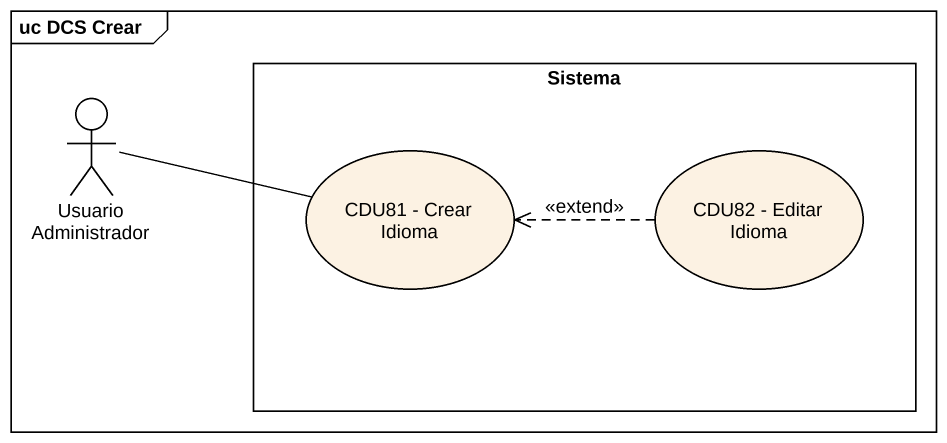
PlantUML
@startuml
mainframe uc DCS Crear
rectangle Sistema {
  usecase "CDU81 - Crear Idioma" as CDU81_Crear_Idioma
  usecase "CDU82 - Editar Idioma" as CDU82_Editar_Idioma
}
actor "Usuario Administrador" as Usuario_Administrador
Usuario_Administrador -right- CDU81_Crear_Idioma
CDU82_Editar_Idioma .left.> CDU81_Crear_Idioma : <<extend>>
@enduml
